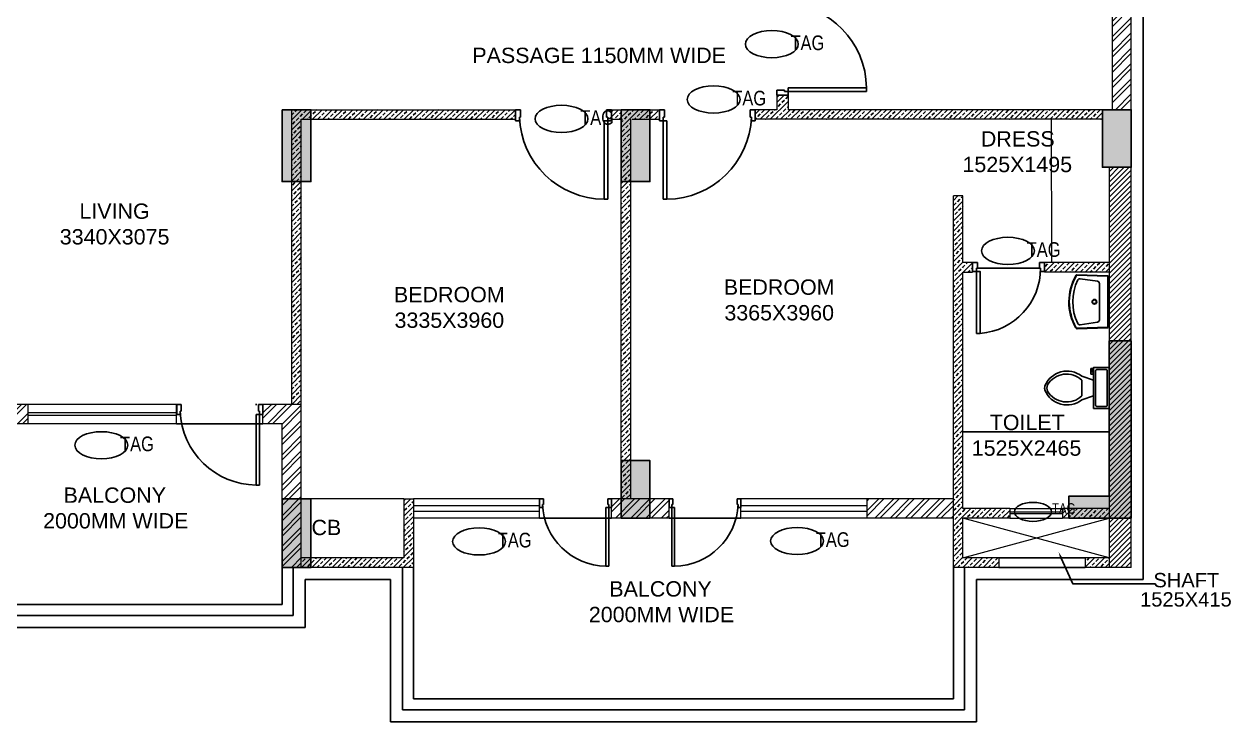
# Model space of a CAD drawing. Header units: millimetres. Extents: x 1255966 to 1543012, y 318612 to 465611.
# Drawn here: x 1378485 to 1391070, y 394499 to 401776 of the extents above; entities that cross this region are included whole.
import ezdxf
from ezdxf.enums import TextEntityAlignment as Align

# ---------------------------------------------------------------- set-up
doc = ezdxf.new("R2010")
doc.units = ezdxf.units.MM
doc.header["$LTSCALE"] = 500
doc.header["$MEASUREMENT"] = 0
doc.linetypes.add('HIDDEN', pattern=[0.375, 0.25, -0.125])
doc.layers.get('Defpoints').update_dxf_attribs({"lineweight": 0})
for name, color, linetype in [('AHC-A-FURNITURE', 2, 'Continuous'), ('DOOR', 8, 'Continuous'), ('ELE-5', 8, 'Continuous'), ('FIXTURE', 251, 'Continuous'), ('FURNITURE', 251, 'Continuous'), ('TEXT-RM NAME', 6, 'Continuous'), ('TOWER AREA COLUMN.', 6, 'Continuous')]:
    doc.layers.add(name, color=color, linetype=linetype)
for name, color, linetype, lineweight in [('FUR', 35, 'Continuous', 13), ('TILE', 252, 'Continuous', 13), ('TOWER COL HATCH', 253, 'Continuous', 20), ('Wall', 2, 'Continuous', 15), ('WIN', 144, 'Continuous', 15)]:
    doc.layers.add(name, color=color, linetype=linetype, lineweight=lineweight)
doc.layers.add('PROJECTION', color=7, linetype='HIDDEN', true_color=0xff4000)
doc.layers.add('RAILING', color=7, linetype='Continuous', true_color=0xadadad)
doc.styles.add('simplex', font='simplex.shx')
doc.styles.get("Standard").update_dxf_attribs({"font": 'arial.ttf'})
pattern_1 = [(45, (1157523.66, 675112.694), (-53.033009, 53.033009), []), (45, (1157576.69, 675112.694), (-53.033009, 53.033009), [37.5, -18.75])]
pattern_2 = [(45, (1157523.66, 675112.7), (-79.549513, 79.549513), []), (45, (1157576.69, 675112.7), (-79.549513, 79.549513), [])]

# ---------------------------------------------------------------- blocks, each defined once
blk = doc.blocks.new('A$C5C3D30A1')
at = {"ltscale": 75}
for p, q in [((0, 0), (3.43, 0)), ((0, -7.72), (0, 0)), ((3.43, 0), (3.43, -5.15)), ((62.62, 0), (62.62, -5.15)), ((66.05, 0), (62.62, 0)), ((66.05, -7.72), (66.05, 0)), ((2.57, -7.72), (0, -7.72)), ((2.57, -5.15), (2.57, -7.72)), ((3.43, -5.15), (2.57, -5.15)), ((2.57, -7.72), (5.15, -7.72)), ((2.57, -61.73), (2.57, -7.72)), ((5.15, -7.72), (5.15, -61.73)), ((62.62, -5.15), (63.48, -5.15)), ((63.48, -5.15), (63.48, -7.72)), ((63.48, -7.72), (66.05, -7.72)), ((2.57, -61.73), (5.15, -61.73))]:
    blk.add_line(p, q, dxfattribs=at)
blk.add_arc((4.49, -2.69), 59.04, 270.64275, 357.61264, dxfattribs=at)
blk = doc.blocks.new('DOOR 750')
at = {"layer": 'DOOR', "ltscale": 100}
for p, q in [((0, 730), (100, 730)), ((0, 675), (0, 730)), ((60, 675), (0, 675)), ((100, 687), (60, 687)), ((60, 675), (60, 687)), ((60, 675), (60, -15)), ((100, 730), (100, 687)), ((60, -15), (0, -15)), ((0, -15), (0, -70)), ((0, -70), (100, -70)), ((60, -15), (60, -27)), ((100, -27), (60, -27)), ((100, -70), (100, -27))]:
    blk.add_line(p, q, dxfattribs=at)
blk.add_lwpolyline([(100, -25), (788, -25), (788, 15), (100, 15)], close=True, dxfattribs=at)
at = {"layer": 'DOOR', "linetype": 'Continuous'}
blk.add_arc((62, -41), 728, 4.4383, 90.1592, dxfattribs=at)
at = {"layer": 'Defpoints', "ltscale": 100, "style": 'simplex', "width": 0.8}
blk.add_attdef('D750', (285, 36), '', height=100, dxfattribs=at)
blk = doc.blocks.new('A$C761604CE')
at = {"layer": 'FIXTURE'}
for p, q in [((292, 521), (114, 496)), ((92, 471), (92, 281)), ((92, 281), (92, 92)), ((114, 67), (293, 42))]:
    blk.add_line(p, q, dxfattribs=at)
for points in [[(0, 281), (0, 20, 0.405239), (10, 10), (325, 0, 0.278104), (339, 8, 0.266851), (336, 558, 0.267733), (327, 563), (10, 553, 0.404671), (0, 543)], [(5, 281), (5, 20, 0.405239), (10, 15), (325, 5, 0.278104), (335, 10, 0.266851), (332, 556, 0.264483), (327, 558), (10, 548, 0.404671), (5, 543)]]:
    blk.add_lwpolyline(points, format="xyb", close=True, dxfattribs=at)
for radius in [24.8, 19.8]:
    blk.add_circle((145, 281), radius, dxfattribs=at)
for centre, radius, start, end in [((296, 497), 25, 26.3047, 97.5933), ((-142, 281), 513, 333.9512, 26.3047), ((117, 471), 25, 97.5933, 180.012), ((117, 92), 25, 180.012, 262.6241), ((297, 66), 25, 262.6241, 333.9512)]:
    blk.add_arc(centre, radius, start, end, dxfattribs=at)
blk = doc.blocks.new('Toilet - top')
at = {"layer": 'FIXTURE'}
for p, q in [((9.5, -6), (9.5, -2)), ((-10, -8.5), (-8, -8.5)), ((-10, -9.5), (-10, -8.5)), ((-7, -9.5), (-10, -9.5)), ((-8, -8.5), (-8, -8)), ((-7, -8), (-7, -9.5)), ((-4, -8), (-6, -14)), ((4, -8), (6, -14)), ((4, -14), (-4, -14))]:
    blk.add_line(p, q, dxfattribs=at)
blk.add_lwpolyline([(10.5, -8), (10.5, 0), (-10.5, 0), (-10.5, -8)], close=True, dxfattribs=at)
for points in [[(-9.5, -2), (-9.5, -6)], [(8.5, -1), (-8.5, -1)], [(-8.5, -7), (8.5, -7)]]:
    blk.add_lwpolyline(points, dxfattribs=at)
for centre, radius, start, end in [((-8.62, -1.88), 0.884, 81.8699, 188.1301), ((-8.62, -6.12), 0.884, 171.8699, 278.1301), ((8.62, -1.88), 0.884, 351.8699, 98.1301), ((8.62, -6.12), 0.884, 261.8699, 8.1301), ((3.52, -21.58), 12.17, 141.46911, 247.97143), ((4.2, -21.82), 11.33, 136.36773, 238.94682), ((-3.52, -21.58), 12.17, 292.02843, 38.53071), ((-4.2, -21.82), 11.33, 301.05301, 43.63209), ((0, -27.88), 4, 245.73182, 294.26817), ((0, -29), 4, 254.86053, 285.13947)]:
    blk.add_arc(centre, radius, start, end, dxfattribs=at)

msp = doc.modelspace()

# ---------------------------------------------------------------- hatches: boundary and pattern name
at = {"layer": 'AHC-A-FURNITURE', "ltscale": 50, "true_color": 0x5b5b5b}
h = msp.add_hatch(dxfattribs=at)
h.set_pattern_fill('ANSI32', color=251, scale=300)
h.set_pattern_definition(pattern_2)
h.paths.add_polyline_path([(1389830.6, 405148.9), (1390030.6, 405148.9), (1390030.6, 400883.9), (1389830.6, 400883.9)])
h = msp.add_hatch(dxfattribs=at)
h.set_pattern_fill('ANSI33', color=251, scale=300)
h.set_pattern_definition(pattern_1)
h.paths.add_polyline_path([(1386110.6, 400883.9), (1386335.6, 400883.9), (1386335.6, 401034.4), (1386452.5, 401034.4), (1386452.5, 400883.9), (1389730.6, 400883.9), (1389730.6, 400783.9), (1386110.6, 400783.9)])
h = msp.add_hatch(dxfattribs=at)
h.set_pattern_fill('ANSI33', color=251, scale=300)
h.set_pattern_definition(pattern_1)
h.paths.add_polyline_path([(1381275.6, 400883.9), (1383610.6, 400883.9), (1383610.6, 400783.9), (1381375.6, 400783.9), (1381375.6, 397808.9), (1381275.6, 397808.9)])
h = msp.add_hatch(dxfattribs=at)
h.set_pattern_fill('ANSI33', color=251, scale=300)
h.set_pattern_definition([(45, (1157538.66, 675112.694), (-53.033009, 53.033009), []), (45, (1157591.69, 675112.694), (-53.033009, 53.033009), [37.5, -18.75])])
h.paths.add_polyline_path([(1384595.6, 400883.9), (1385095.6, 400883.9), (1385095.6, 400783.9), (1384810.6, 400783.9), (1384810.6, 396823.9), (1384710.6, 396823.9), (1384710.6, 400784.2), (1384595.6, 400784.2)])
at = {"layer": 'AHC-A-FURNITURE', "ltscale": 50, "true_color": 0xff0000}
h = msp.add_hatch(dxfattribs=at)
h.set_pattern_fill('ANSI31', color=1, scale=300)
h.set_pattern_definition([(45, (1157523.658, 675112.694), (-26.5165043, 26.5165043), [])])
h.paths.add_polyline_path([(1389800.6, 397766.6), (1389801.6, 397766.6), (1389801.6, 398195.4), (1389800.6, 400283.9), (1390030.6, 400283.9), (1390030.6, 396108.9), (1389800.6, 396108.9)])
at = {"layer": 'AHC-A-FURNITURE', "ltscale": 50, "true_color": 0x5b5b5b}
h = msp.add_hatch(dxfattribs=at)
h.set_pattern_fill('ANSI33', color=251, scale=300)
h.set_pattern_definition(pattern_1)
h.paths.add_polyline_path([(1388175.6, 399983.9), (1388275.6, 399983.9), (1388275.6, 396208.9), (1388653.1, 396208.9), (1388653.1, 396108.9), (1388175.6, 396108.9)])
h = msp.add_hatch(dxfattribs=at)
h.set_pattern_fill('ANSI33', color=251, scale=300)
h.set_pattern_definition(pattern_1)
h.paths.add_polyline_path([(1388275.6, 399288.9), (1388375.6, 399288.9), (1388375.6, 399184.5), (1388375.6, 399188.9), (1388275.6, 399188.9)])
h = msp.add_hatch(dxfattribs=at)
h.set_pattern_fill('ANSI33', color=251, scale=300)
h.set_pattern_definition(pattern_1)
h.paths.add_polyline_path([(1389125.6, 399288.9), (1389800.6, 399288.9), (1389800.6, 399188.9), (1389125.6, 399188.9)])
h = msp.add_hatch(dxfattribs=at)
h.set_pattern_fill('ANSI32', color=251, scale=300)
h.set_pattern_definition([(45, (897336.68, 1003971.6), (-79.549513, 79.549513), []), (45, (897389.72, 1003971.6), (-79.549513, 79.549513), [])])
h.paths.add_polyline_path([(1378525.6, 397808.9), (1377935.6, 397808.9), (1377935.6, 397608.9), (1378525.6, 397608.9)])
h = msp.add_hatch(dxfattribs=at)
h.set_pattern_fill('ANSI32', color=251, scale=300)
h.set_pattern_definition(pattern_2)
h.paths.add_polyline_path([(1381175.6, 397608.9), (1380975.6, 397608.9), (1380975.6, 397703.7), (1380975.6, 397703.7), (1380975.6, 397808.9), (1381375.6, 397808.9), (1381375.6, 396108.9), (1381175.6, 396108.9)])
h = msp.add_hatch(dxfattribs=at)
h.set_pattern_fill('ANSI33', color=251, scale=300)
h.set_pattern_definition(pattern_1)
h.paths.add_polyline_path([(1381375.6, 396208.9), (1382445.6, 396208.9), (1382445.6, 396823.9), (1382545.6, 396823.9), (1382545.6, 396108.9), (1381375.6, 396108.9)])
h = msp.add_hatch(dxfattribs=at)
h.set_pattern_fill('ANSI32', color=251, scale=300)
h.set_pattern_definition(pattern_2)
h.paths.add_polyline_path([(1384610.6, 396736.3), (1384610.6, 396736.3), (1384610.6, 396823.9), (1385210.6, 396823.9), (1385210.6, 396736.3), (1385210.6, 396623.9), (1384610.6, 396623.9)])
h = msp.add_hatch(dxfattribs=at)
h.set_pattern_fill('ANSI32', color=251, scale=300)
h.set_pattern_definition(pattern_2)
h.paths.add_polyline_path([(1387275.6, 396823.9), (1388175.6, 396823.9), (1388175.6, 396623.9), (1387275.6, 396623.9)])
h = msp.add_hatch(dxfattribs=at)
h.set_pattern_fill('ANSI33', color=251, scale=300)
h.set_pattern_definition(pattern_1)
h.paths.add_polyline_path([(1388275.6, 396723.9), (1388763.1, 396723.9), (1388763.1, 396623.9), (1388275.6, 396623.9)])
h = msp.add_hatch(dxfattribs=at)
h.set_pattern_fill('ANSI33', color=251, scale=300)
h.set_pattern_definition(pattern_1)
h.paths.add_polyline_path([(1389313.1, 396723.9), (1389800.6, 396723.9), (1389800.6, 396623.9), (1389313.1, 396623.9)])
h = msp.add_hatch(dxfattribs=at)
h.set_pattern_fill('ANSI33', color=251, scale=300)
h.set_pattern_definition(pattern_1)
h.paths.add_polyline_path([(1389550.6, 396208.9), (1389800.6, 396208.9), (1389800.6, 396108.9), (1389550.6, 396108.9)])
at = {"layer": 'FURNITURE'}
h = msp.add_hatch(dxfattribs=at)
h.set_pattern_fill('ANSI32', color=256, scale=300, style=0)
h.set_pattern_definition([(45, (-11708205.64, -1267831.79), (-79.5495129, 79.5495129), []), (45, (-11708152.61, -1267831.79), (-79.5495129, 79.5495129), [])])
h.paths.add_polyline_path([(1381075.7, 397808.9), (1381075.7, 397808.7), (1380875.6, 397808.9)])
at = {"layer": 'TOWER COL HATCH'}
h = msp.add_hatch(color=253, dxfattribs=at)
h.dxf.hatch_style = 1
h.paths.add_polyline_path([(1381175.6, 400883.9), (1381475.6, 400883.9), (1381475.6, 400133.9), (1381175.6, 400133.9)])
h = msp.add_hatch(color=253, dxfattribs=at)
h.dxf.hatch_style = 1
h.paths.add_polyline_path([(1384710.6, 400883.9), (1385010.6, 400883.9), (1385010.6, 400133.9), (1384710.6, 400133.9)])
h = msp.add_hatch(color=253, dxfattribs=at)
h.dxf.hatch_style = 1
h.paths.add_polyline_path([(1389730.6, 400883.9), (1390030.6, 400883.9), (1390030.6, 400283.9), (1389730.6, 400283.9)])
h = msp.add_hatch(color=253, dxfattribs=at)
h.dxf.hatch_style = 1
h.paths.add_polyline_path([(1390030.6, 398473.9), (1390030.6, 396623.9), (1389380.6, 396623.9), (1389380.6, 396853.9), (1389800.6, 396853.9), (1389800.6, 398473.9)])
h = msp.add_hatch(color=253, dxfattribs=at)
h.dxf.hatch_style = 1
h.paths.add_polyline_path([(1384710.6, 397223.9), (1385010.6, 397223.9), (1385010.6, 396623.9), (1384710.6, 396623.9)])
h = msp.add_hatch(color=253, dxfattribs=at)
h.dxf.hatch_style = 1
h.paths.add_polyline_path([(1381175.6, 396823.9), (1381475.6, 396823.9), (1381475.6, 396108.9), (1381175.6, 396108.9)])

# ---------------------------------------------------------------- linework, layer by layer
at = {"linetype": 'Continuous'}
for centre, major_axis in [((1386282, 401567.8), (-275.7, 0)), ((1385674.9, 400990.9), (-275.7, 0)), ((1384088.5, 400788.3), (-275.7, 0)), ((1388745.1, 399411.4), (-275.7, 0)), ((1379290.3, 397384.2), (-275.7, 0)), ((1389005.9, 396689.3), (-193, 0)), ((1383229.1, 396380.8), (-275.7, 0)), ((1386545.8, 396385.7), (-275.7, 0))]:
    msp.add_ellipse(centre, major_axis=major_axis, ratio=0.5128849, dxfattribs=at)
at = {"layer": 'ELE-5'}
for p, q in [((1380075.6, 397608.9), (1380975.6, 397608.9)), ((1389800.6, 397523.7), (1388275.7, 397523.7)), ((1383860.6, 396623.9), (1384610.6, 396623.9)), ((1385210.6, 396623.9), (1385960.6, 396623.9))]:
    msp.add_line(p, q, dxfattribs=at)
at = {"layer": 'FUR'}
for p, q in [((1389195.7, 400783.9), (1389200.7, 399288.9)), ((1382445.6, 396823.9), (1381375.6, 396823.9))]:
    msp.add_line(p, q, dxfattribs=at)
at = {"layer": 'PROJECTION', "linetype": 'ByBlock', "ltscale": 50}
for p, q in [((1390155.6, 395983.9), (1390155.6, 405273.9)), ((1381415.6, 395483.9), (1381415.6, 395983.9)), ((1381415.6, 395983.9), (1382305.6, 395983.9)), ((1382305.6, 395983.9), (1382305.6, 394498.9)), ((1388415.6, 394498.9), (1388415.6, 395983.9)), ((1388415.6, 395983.9), (1390155.6, 395983.9)), ((1374255.6, 395483.9), (1381415.6, 395483.9)), ((1382305.6, 394498.9), (1388415.6, 394498.9))]:
    msp.add_line(p, q, dxfattribs=at)
at = {"layer": 'RAILING'}
for p, q in [((1389550.6, 396208.9), (1388653.1, 396208.9)), ((1389550.6, 396108.9), (1388653.1, 396108.9))]:
    msp.add_line(p, q, dxfattribs=at)
at = {"layer": 'RAILING', "color": 36, "true_color": 0x7f4010}
for p, q in [((1382430.6, 396108.9), (1382430.6, 394623.9)), ((1382545.6, 396108.9), (1382545.6, 394738.9)), ((1388175.6, 396108.9), (1388175.6, 394738.9)), ((1388290.6, 396108.9), (1388290.6, 394623.9)), ((1382545.6, 394738.9), (1388175.6, 394738.9)), ((1382430.6, 394623.9), (1388290.6, 394623.9))]:
    msp.add_line(p, q, dxfattribs=at)
for points in [[(1381175.6, 396108.9), (1381175.6, 395723.9), (1377935.6, 395723.9)], [(1381290.6, 396108.9), (1381290.6, 395608.9), (1377935.6, 395608.9)]]:
    msp.add_lwpolyline(points, dxfattribs=at)
at = {"layer": 'TEXT-RM NAME'}
msp.add_lwpolyline([(1389300.8, 396208), (1389423.2, 395937.3), (1390282, 395937.3)], dxfattribs=at)
msp.add_solid([(1389290.2, 396203.2), (1389272, 396271.8), (1389311.4, 396212.9)], dxfattribs=at)
at = {"layer": 'TILE', "linetype": 'HIDDEN', "ltscale": 45}
for p, q in [((1388275.6, 396208.9), (1389800.6, 396623.9)), ((1389800.6, 396208.9), (1388275.6, 396623.9))]:
    msp.add_line(p, q, dxfattribs=at)
at = {"layer": 'TOWER AREA COLUMN.'}
for points in [[(1381175.6, 400883.9), (1381475.6, 400883.9), (1381475.6, 400133.9), (1381175.6, 400133.9)], [(1384710.6, 400883.9), (1385010.6, 400883.9), (1385010.6, 400133.9), (1384710.6, 400133.9)], [(1389730.6, 400883.9), (1390030.6, 400883.9), (1390030.6, 400283.9), (1389730.6, 400283.9)], [(1384710.6, 397223.9), (1385010.6, 397223.9), (1385010.6, 396623.9), (1384710.6, 396623.9)], [(1381175.6, 396823.9), (1381475.6, 396823.9), (1381475.6, 396108.9), (1381175.6, 396108.9)]]:
    msp.add_lwpolyline(points, close=True, dxfattribs=at)
msp.add_lwpolyline([(1390030.6, 398473.9), (1390030.6, 396623.9), (1389380.6, 396623.9), (1389380.6, 396853.9), (1389800.6, 396853.9), (1389800.6, 398473.9), (1390030.6, 398473.9)], dxfattribs=at)
at = {"layer": 'Wall'}
for p, q in [((1389830.6, 405148.9), (1389830.6, 400883.9)), ((1390030.6, 396108.9), (1390030.6, 405148.9)), ((1386452.5, 401034.4), (1386335.6, 401034.4)), ((1386335.6, 401034.4), (1386335.6, 400883.9)), ((1386452.5, 401034.4), (1386452.5, 400883.9)), ((1381275.6, 397808.9), (1381275.6, 400883.9)), ((1381275.6, 400883.9), (1383610.6, 400883.9)), ((1383610.6, 400783.9), (1383610.6, 400883.9)), ((1384610.6, 400883.9), (1385110.6, 400883.9)), ((1384610.6, 400883.9), (1384610.6, 400784.2)), ((1384710.6, 400883.9), (1384710.6, 400884.2)), ((1385110.6, 400883.9), (1385110.6, 400783.9)), ((1386110.6, 400783.9), (1386110.6, 400883.9)), ((1386335.6, 400883.9), (1386110.6, 400883.9)), ((1390030.6, 400883.9), (1386452.5, 400883.9)), ((1381375.6, 396108.9), (1381375.6, 400783.9)), ((1381375.6, 400783.9), (1383610.6, 400783.9)), ((1384610.6, 400784.2), (1384725.6, 400784.2)), ((1384710.6, 396823.9), (1384710.6, 400784.2)), ((1384810.6, 396823.9), (1384810.6, 400783.9)), ((1384825.6, 400783.9), (1385110.6, 400783.9)), ((1389730.6, 400783.9), (1386110.6, 400783.9)), ((1389800.6, 400283.9), (1389800.6, 399288.9)), ((1388275.6, 399983.9), (1388175.6, 399983.9)), ((1388175.6, 396108.9), (1388175.6, 399983.9)), ((1388275.6, 399288.9), (1388275.6, 399983.9)), ((1388375.6, 399288.9), (1388275.6, 399288.9)), ((1388275.6, 396723.9), (1388275.6, 399188.9)), ((1388275.6, 399188.9), (1388375.6, 399188.9)), ((1388375.6, 399188.9), (1388375.6, 399288.9)), ((1389800.6, 399288.9), (1389125.6, 399288.9)), ((1389125.6, 399188.9), (1389125.6, 399288.9)), ((1389800.6, 399188.9), (1389125.6, 399188.9)), ((1389800.6, 399288.9), (1389800.6, 396108.9)), ((1378525.6, 397808.9), (1377935.6, 397808.9)), ((1378525.6, 397608.9), (1378525.6, 397808.9)), ((1381375.6, 397808.9), (1380975.6, 397808.9)), ((1380975.6, 397608.9), (1380975.6, 397808.9)), ((1378525.6, 397608.9), (1377935.6, 397608.9)), ((1381175.6, 397608.9), (1380975.6, 397608.9)), ((1381175.6, 396108.9), (1381175.6, 397608.9)), ((1382445.6, 396823.9), (1382545.6, 396823.9)), ((1382445.6, 396823.9), (1382445.6, 396208.9)), ((1382545.6, 396823.9), (1382545.6, 396108.9)), ((1384610.6, 396623.9), (1384610.6, 396823.9)), ((1385210.6, 396823.9), (1384610.6, 396823.9)), ((1385210.6, 396623.9), (1385210.6, 396823.9)), ((1387275.6, 396623.9), (1387275.6, 396823.9)), ((1388175.6, 396823.9), (1387275.6, 396823.9)), ((1388763.1, 396723.9), (1388275.6, 396723.9)), ((1388763.1, 396723.9), (1388763.1, 396623.9)), ((1389800.6, 396723.9), (1389313.1, 396723.9)), ((1389313.1, 396723.9), (1389313.1, 396623.9)), ((1385210.6, 396623.9), (1384610.6, 396623.9)), ((1388175.6, 396623.9), (1387275.6, 396623.9)), ((1388763.1, 396623.9), (1388275.6, 396623.9)), ((1388275.6, 396208.9), (1388275.6, 396623.9)), ((1388375.6, 396623.9), (1388375.6, 396623.9)), ((1389800.6, 396623.9), (1389313.1, 396623.9)), ((1382445.6, 396208.9), (1381375.6, 396208.9)), ((1388653.1, 396208.9), (1388275.6, 396208.9)), ((1388653.1, 396108.9), (1388653.1, 396208.9)), ((1389800.6, 396208.9), (1389550.6, 396208.9)), ((1389550.6, 396208.9), (1389550.6, 396108.9)), ((1382545.6, 396108.9), (1381175.6, 396108.9)), ((1388653.1, 396108.9), (1388175.6, 396108.9)), ((1390030.6, 396108.9), (1389550.6, 396108.9))]:
    msp.add_line(p, q, dxfattribs=at)
at = {"layer": 'WIN'}
for p, q in [((1380075.6, 397808.9), (1378525.6, 397808.9)), ((1380075.6, 397608.9), (1380075.6, 397808.9)), ((1380075.6, 397723.9), (1378525.6, 397723.9)), ((1380075.6, 397693.9), (1378525.6, 397693.9)), ((1380075.6, 397608.9), (1378525.6, 397608.9)), ((1383860.6, 396823.9), (1382545.6, 396823.9)), ((1383860.6, 396623.9), (1383860.6, 396823.9)), ((1385960.6, 396623.9), (1385960.6, 396823.9)), ((1387275.6, 396823.9), (1385960.6, 396823.9)), ((1383860.6, 396753.9), (1382545.6, 396753.9)), ((1383860.6, 396693.9), (1382545.6, 396693.9)), ((1387275.6, 396753.9), (1385960.6, 396753.9)), ((1387275.6, 396693.9), (1385960.6, 396693.9)), ((1388763.1, 396723.9), (1389313.1, 396723.9)), ((1383860.6, 396623.9), (1382545.6, 396623.9)), ((1387275.6, 396623.9), (1385960.6, 396623.9)), ((1388763.1, 396623.9), (1389313.1, 396623.9))]:
    msp.add_line(p, q, dxfattribs=at)
at = {"layer": 'WIN', "linetype": 'HIDDEN', "ltscale": 50}
for p, q in [((1388763.1, 396688.9), (1389313.1, 396688.9)), ((1388763.1, 396673.9), (1389313.1, 396673.9))]:
    msp.add_line(p, q, dxfattribs=at)

# ---------------------------------------------------------------- block references
at = {"layer": 'DOOR', "color": 7}
for p, xscale, yscale, zscale, rotation in [((1386335.6, 401034.4), 15.13102718445565, 15.13102718445565, 15.13102726046054, 89.99988813672516), ((1385110.6, 400883.9), 15.13102718445562, 15.13102718445562, 15.13102726046054, 359.9998881314352), ((1385210.6, 396823.9), 11.34617710115692, 11.34617698192596, 11.34617701897514, 359.9998880314335)]:
    msp.add_blockref('A$C5C3D30A1', p, dxfattribs=dict(at, xscale=xscale, yscale=yscale, zscale=zscale, rotation=rotation))
at = {"layer": 'DOOR', "color": 7, "extrusion": (0, 0, -1)}
for p, xscale, yscale, zscale, rotation in [((-1384610.6, 400883.9), 15.13921337030446, 15.13921337030446, -15.13921344635038, 359.9998881314353), ((-1380975.6, 397808.9), 13.61541235449542, 13.61541235449542, -13.61541242276144, 359.9998881317624), ((-1384610.6, 396823.9), 11.34617710115692, 11.34617698192596, -11.34617701897514, 359.9998880314335)]:
    msp.add_blockref('A$C5C3D30A1', p, dxfattribs=dict(at, xscale=xscale, yscale=yscale, zscale=zscale, rotation=rotation))
at = {"layer": 'DOOR', "xscale": 0.9374999999998813, "yscale": 0.9374999999998813, "zscale": 0.9374999999998813, "rotation": 270}
msp.add_blockref('DOOR 750', (1388441.3, 399288.9), dxfattribs=at)
at = {"layer": 'FIXTURE', "xscale": -1}
msp.add_blockref('A$C761604CE', (1389791.3, 398599.8), dxfattribs=at)
at = {"layer": 'FIXTURE', "extrusion": (0, 0, -1), "xscale": -20.41924009611835, "yscale": 20.41924009611835, "zscale": -20.41924009611835, "rotation": 90}
msp.add_blockref('Toilet - top', (-1389801.6, 397981), dxfattribs=at)

# ---------------------------------------------------------------- texts
at = {"width": 0.8}
for height, p in [(153.1, (1386653.6, 401581.8)), (153.1, (1386046.5, 401004.9)), (153.1, (1384460.1, 400802.4)), (153.1, (1389116.8, 399425.5)), (153.1, (1379661.9, 397398.3)), (107.2, (1389327.1, 396725.8)), (153.1, (1383600.7, 396394.9)), (153.1, (1386917.4, 396399.8))]:
    msp.add_attdef('TAG', text='', height=height, dxfattribs=at).set_placement(p, align=Align.MIDDLE_CENTER)
at = {"layer": 'TEXT-RM NAME'}
for s, p in [('PASSAGE 1150MM WIDE', (1383159.1, 401370.5)), ('DRESS', (1388462.1, 400499.9)), ('1525X1495', (1388270.4, 400232.6)), ('LIVING', (1379061.5, 399745.8)), ('3340X3075', (1378857.1, 399478.4)), ('BEDROOM', (1385781.6, 398953.7)), ('BEDROOM', (1382341.7, 398876)), ('3365X3960', (1385787.6, 398686.4)), ('3335X3960', (1382347.8, 398608.7)), ('TOILET', (1388555, 397541.9)), ('1525X2465', (1388367.2, 397274.5)), ('BALCONY', (1378896.4, 396783.5)), ('2000MM WIDE', (1378682.9, 396516.2)), ('CB', (1381481.9, 396446.5)), ('BALCONY', (1384587.7, 395806.1)), ('2000MM WIDE', (1384374.2, 395538.7))]:
    msp.add_text(s, height=160, dxfattribs=at).set_placement(p)
for s, p in [('SHAFT', (1390261.9, 395902.2)), ('1525X415', (1390122.9, 395701.6))]:
    msp.add_text(s, height=150, rotation=360, dxfattribs=at).set_placement(p)

doc.saveas('drawing.dxf')
